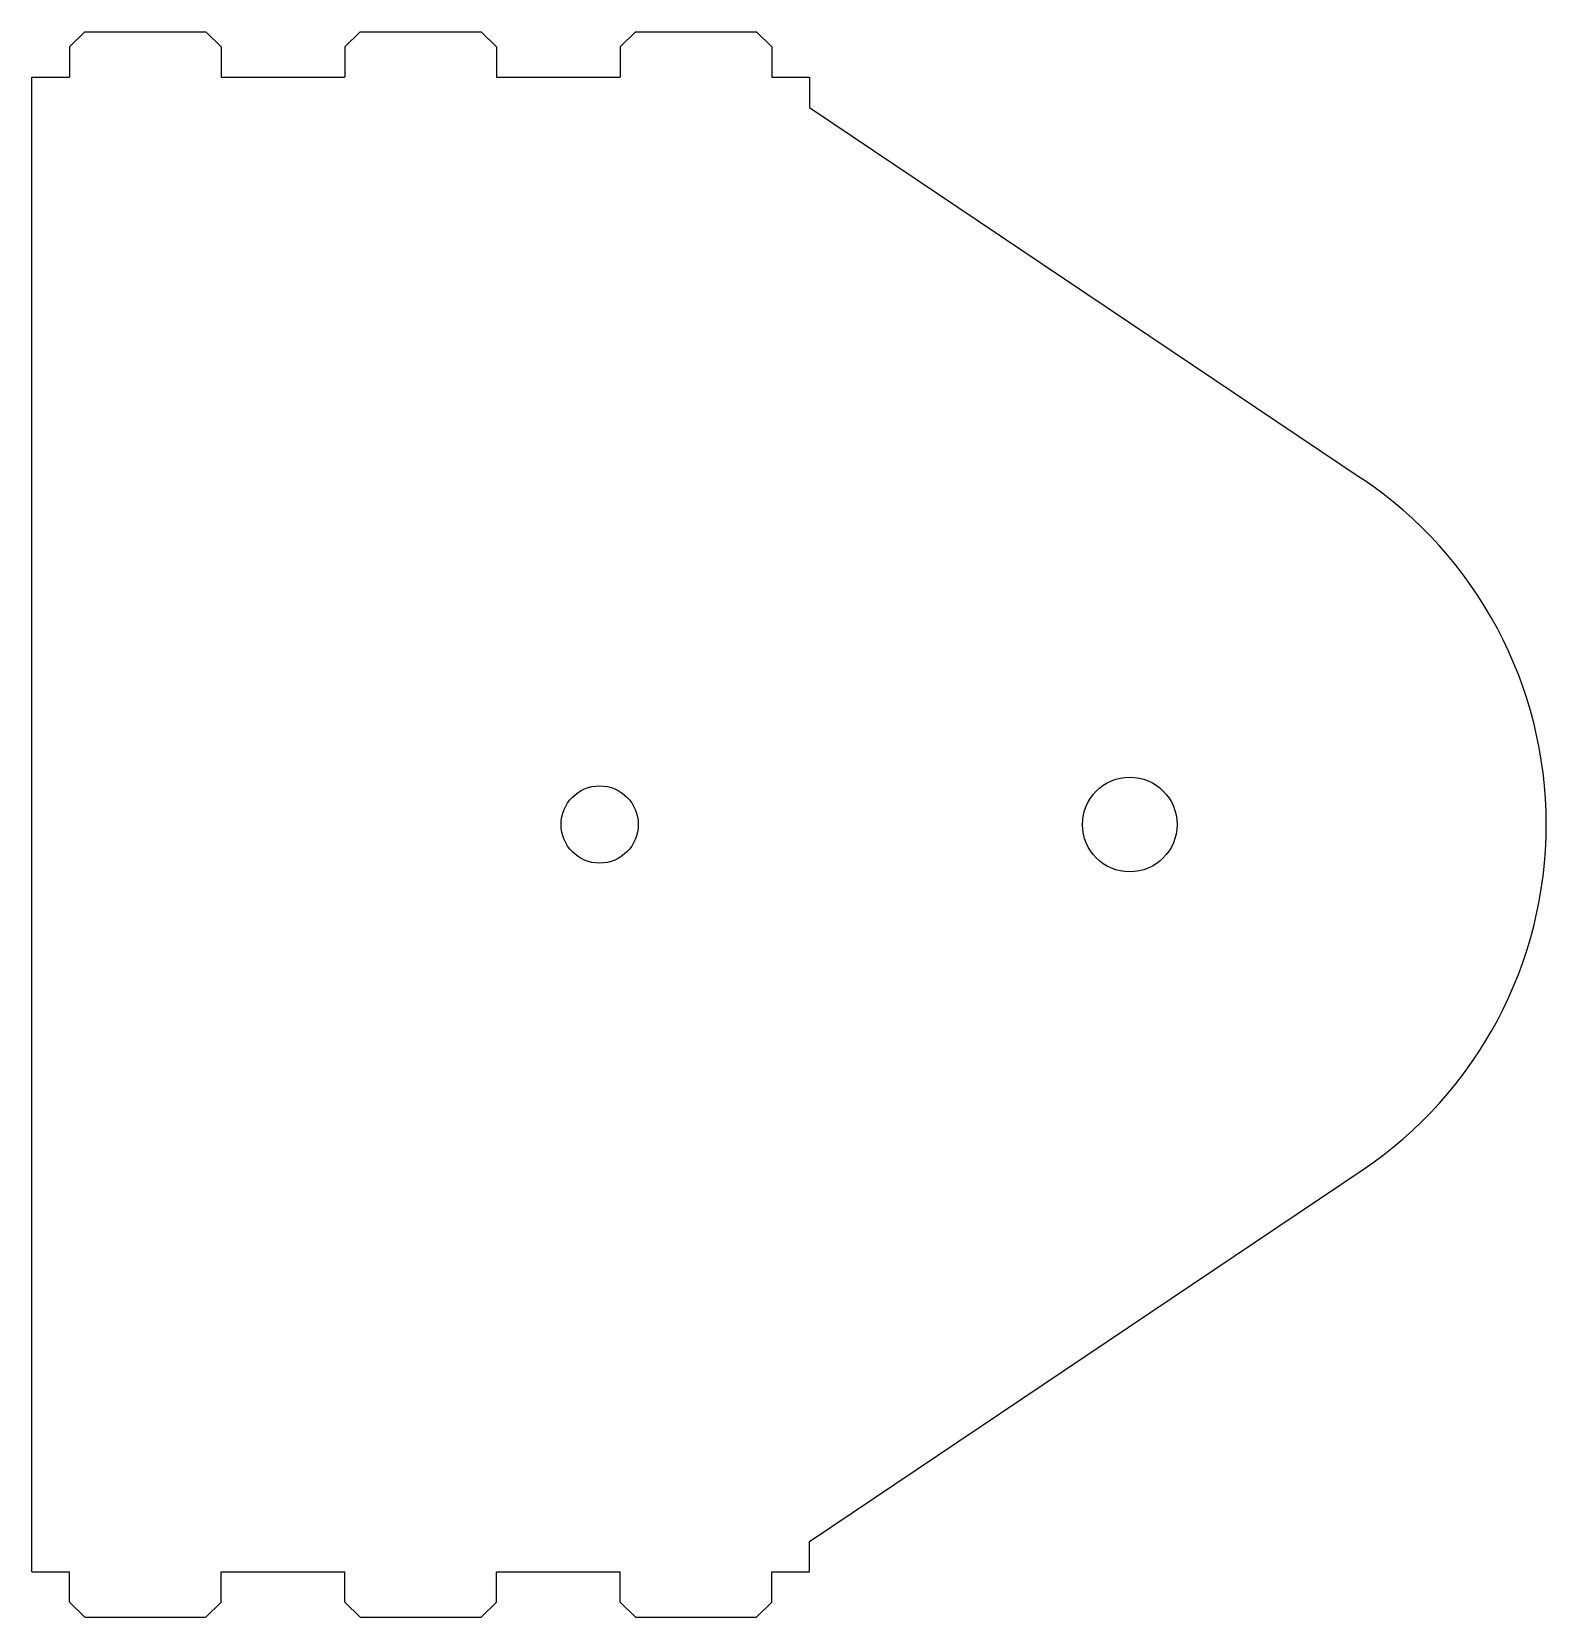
# Model space of a CAD drawing. Header units: millimetres. Extents: x -145 to 55, y -105 to 105.
import ezdxf

# ---------------------------------------------------------------- set-up
doc = ezdxf.new("R2010")
doc.units = ezdxf.units.MM

msp = doc.modelspace()

# ---------------------------------------------------------------- linework, layer by layer
at = {"color": 7, "linetype": 'Continuous', "lineweight": 25}
for p, q in [((-138, 104.67), (-140, 102.67)), ((-138, 104.67), (-122, 104.67)), ((-120, 102.67), (-122, 104.67)), ((-101.64, 104.67), (-103.64, 102.67)), ((-101.64, 104.67), (-85.64, 104.67)), ((-83.64, 102.67), (-85.64, 104.67)), ((-65.28, 104.67), (-67.28, 102.67)), ((-65.28, 104.67), (-49.28, 104.67)), ((-47.28, 102.67), (-49.28, 104.67)), ((-140, 102.67), (-140, 98.67)), ((-120, 102.67), (-120, 98.67)), ((-103.64, 102.67), (-103.64, 98.67)), ((-83.64, 102.67), (-83.64, 98.67)), ((-67.28, 102.67), (-67.28, 98.67)), ((-47.28, 102.67), (-47.28, 98.67)), ((-145, -98.67), (-145, 98.67)), ((-145, 98.67), (-140, 98.67)), ((-120, 98.67), (-103.64, 98.67)), ((-83.64, 98.67), (-67.28, 98.67)), ((-47.28, 98.67), (-42.28, 98.67)), ((-42.28, 98.67), (-42.28, 94.67)), ((-42.28, 94.67), (30.67, 45.65)), ((-42.28, -94.67), (30.67, -45.65)), ((-42.28, -98.67), (-42.28, -94.67)), ((-145, -98.67), (-140, -98.67)), ((-140, -102.67), (-140, -98.67)), ((-120, -98.67), (-103.64, -98.67)), ((-120, -102.67), (-120, -98.67)), ((-103.64, -102.67), (-103.64, -98.67)), ((-83.64, -98.67), (-67.28, -98.67)), ((-83.64, -102.67), (-83.64, -98.67)), ((-67.28, -102.67), (-67.28, -98.67)), ((-47.28, -98.67), (-42.28, -98.67)), ((-47.28, -102.67), (-47.28, -98.67)), ((-138, -104.67), (-140, -102.67)), ((-138, -104.67), (-122, -104.67)), ((-120, -102.67), (-122, -104.67)), ((-101.64, -104.67), (-103.64, -102.67)), ((-101.64, -104.67), (-85.64, -104.67)), ((-83.64, -102.67), (-85.64, -104.67)), ((-65.28, -104.67), (-67.28, -102.67)), ((-65.28, -104.67), (-49.28, -104.67)), ((-47.28, -102.67), (-49.28, -104.67))]:
    msp.add_line(p, q, dxfattribs=at)
for centre, radius in [((-70, 0), 5.1), ((0, 0), 6.25)]:
    msp.add_circle(centre, radius, dxfattribs=at)
msp.add_arc((0, 0), 55, 303.896, 56.104, dxfattribs=at)

doc.saveas('drawing.dxf')
